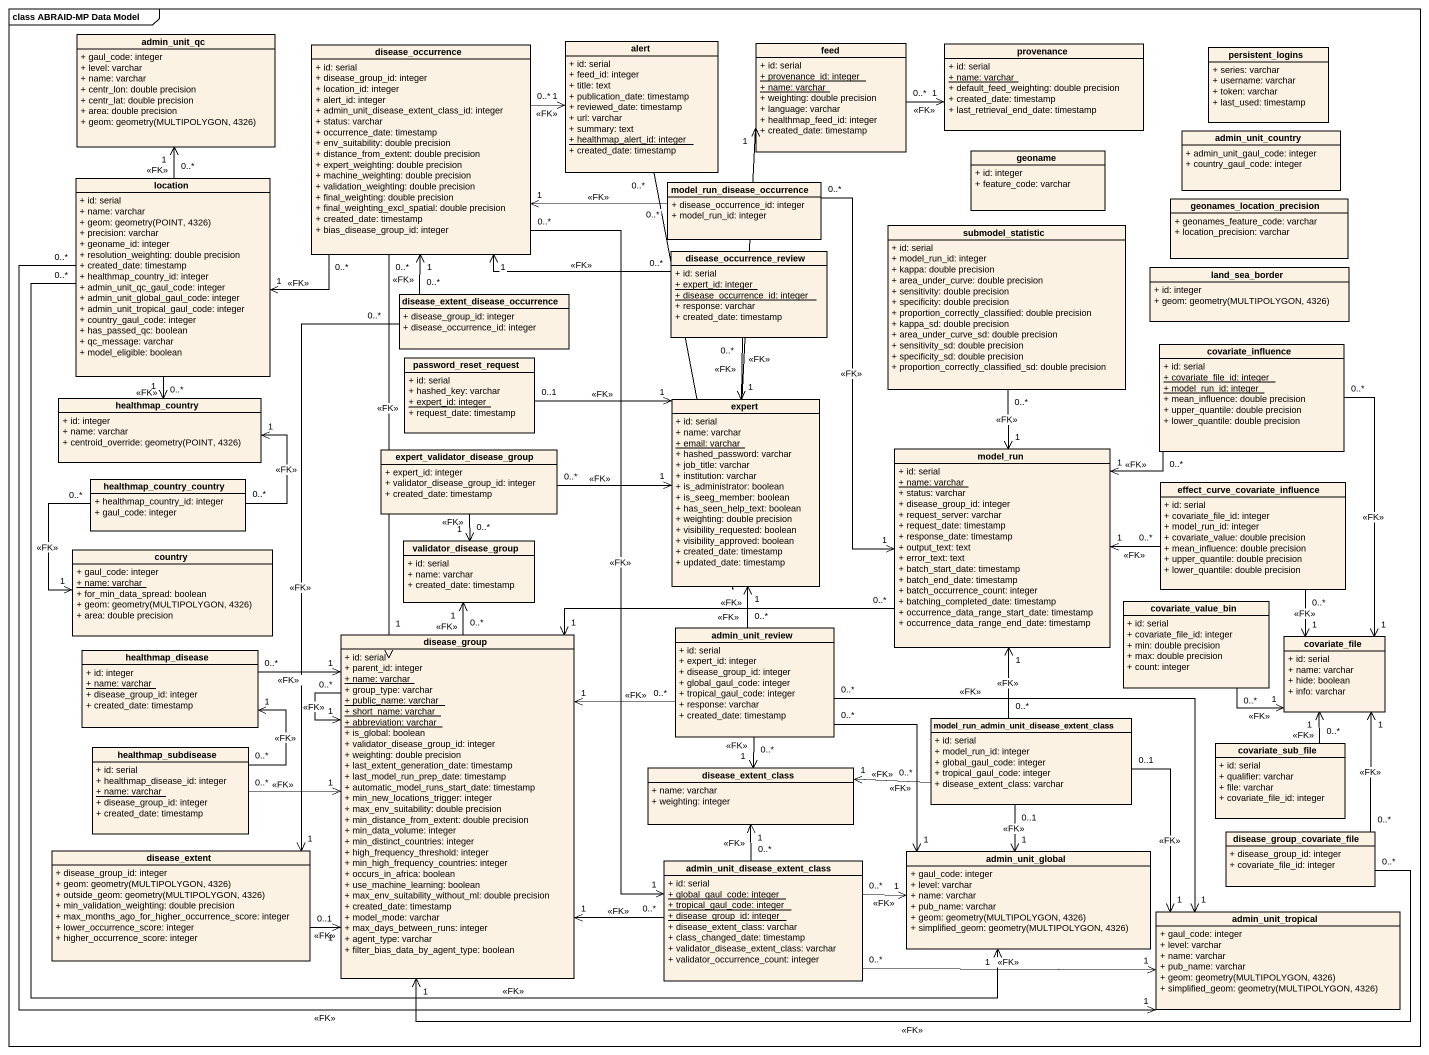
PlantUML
@startuml
mainframe class ABRAID-MP Data Model
hide circle
hide empty members
skinparam classAttributeIconSize 0
class admin_unit_qc {
  + gaul_code: integer
  + level: varchar
  + name: varchar
  + centr_lon: double precision
  + centr_lat: double precision
  + area: double precision
  {field} + geom: geometry(MULTIPOLYGON, 4326)
}
class disease_occurrence {
  + id: serial
  + disease_group_id: integer
  + location_id: integer
  + alert_id: integer
  + admin_unit_disease_extent_class_id: integer
  + status: varchar
  + occurrence_date: timestamp
  + env_suitability: double precision
  + distance_from_extent: double precision
  + expert_weighting: double precision
  + machine_weighting: double precision
  + validation_weighting: double precision
  + final_weighting: double precision
  + final_weighting_excl_spatial: double precision
  + created_date: timestamp
  + bias_disease_group_id: integer
}
class alert {
  + id: serial
  + feed_id: integer
  + title: text
  + publication_date: timestamp
  + reviewed_date: timestamp
  + url: varchar
  + summary: text
  {static} + healthmap_alert_id: integer
  + created_date: timestamp
}
class feed {
  + id: serial
  {static} + provenance_id: integer
  {static} + name: varchar
  + weighting: double precision
  + language: varchar
  + healthmap_feed_id: integer
  + created_date: timestamp
}
class provenance {
  + id: serial
  {static} + name: varchar
  + default_feed_weighting: double precision
  + created_date: timestamp
  + last_retrieval_end_date: timestamp
}
class persistent_logins {
  + series: varchar
  + username: varchar
  + token: varchar
  + last_used: timestamp
}
class geoname {
  + id: integer
  + feature_code: varchar
}
class admin_unit_country {
  + admin_unit_gaul_code: integer
  + country_gaul_code: integer
}
class location {
  + id: serial
  + name: varchar
  {field} + geom: geometry(POINT, 4326)
  + precision: varchar
  + geoname_id: integer
  + resolution_weighting: double precision
  + created_date: timestamp
  + healthmap_country_id: integer
  + admin_unit_qc_gaul_code: integer
  + admin_unit_global_gaul_code: integer
  + admin_unit_tropical_gaul_code: integer
  + country_gaul_code: integer
  + has_passed_qc: boolean
  + qc_message: varchar
  + model_eligible: boolean
}
class model_run_disease_occurrence {
  + disease_occurrence_id: integer
  + model_run_id: integer
}
class geonames_location_precision {
  + geonames_feature_code: varchar
  + location_precision: varchar
}
class submodel_statistic {
  + id: serial
  + model_run_id: integer
  + kappa: double precision
  + area_under_curve: double precision
  + sensitivity: double precision
  + specificity: double precision
  + proportion_correctly_classified: double precision
  + kappa_sd: double precision
  + area_under_curve_sd: double precision
  + sensitivity_sd: double precision
  + specificity_sd: double precision
  + proportion_correctly_classified_sd: double precision
}
class disease_occurrence_review {
  + id: serial
  {static} + expert_id: integer
  {static} + disease_occurrence_id: integer
  + response: varchar
  + created_date: timestamp
}
class land_sea_border {
  + id: integer
  {field} + geom: geometry(MULTIPOLYGON, 4326)
}
class "disease_extent_disease_occurrence" as disease_extent_disease {
  + disease_group_id: integer
  + disease_occurrence_id: integer
}
class password_reset_request {
  + id: serial
  + hashed_key: varchar
  {static} + expert_id: integer
  + request_date: timestamp
}
class covariate_influence {
  + id: serial
  {static} + covariate_file_id: integer
  {static} + model_run_id: integer
  + mean_influence: double precision
  + upper_quantile: double precision
  + lower_quantile: double precision
}
class healthmap_country {
  + id: integer
  + name: varchar
  {field} + centroid_override: geometry(POINT, 4326)
}
class expert {
  + id: serial
  + name: varchar
  {static} + email: varchar
  + hashed_password: varchar
  + job_title: varchar
  + institution: varchar
  + is_administrator: boolean
  + is_seeg_member: boolean
  + has_seen_help_text: boolean
  + weighting: double precision
  + visibility_requested: boolean
  + visibility_approved: boolean
  + created_date: timestamp
  + updated_date: timestamp
}
class "expert_validator_disease_group" as expert_validator_disease {
  + expert_id: integer
  + validator_disease_group_id: integer
  + created_date: timestamp
}
class model_run {
  + id: serial
  {static} + name: varchar
  + status: varchar
  + disease_group_id: integer
  + request_server: varchar
  + request_date: timestamp
  + response_date: timestamp
  + output_text: text
  + error_text: text
  + batch_start_date: timestamp
  + batch_end_date: timestamp
  + batch_occurrence_count: integer
  + batching_completed_date: timestamp
  + occurrence_data_range_start_date: timestamp
  + occurrence_data_range_end_date: timestamp
}
class healthmap_country_country {
  + healthmap_country_id: integer
  + gaul_code: integer
}
class "effect_curve_covariate_influence" as effect_curve_covariate {
  + id: serial
  + covariate_file_id: integer
  + model_run_id: integer
  + covariate_value: double precision
  + mean_influence: double precision
  + upper_quantile: double precision
  + lower_quantile: double precision
}
class country {
  + gaul_code: integer
  {static} + name: varchar
  + for_min_data_spread: boolean
  {field} + geom: geometry(MULTIPOLYGON, 4326)
  + area: double precision
}
class validator_disease_group {
  + id: serial
  + name: varchar
  + created_date: timestamp
}
class admin_unit_review {
  + id: serial
  + expert_id: integer
  + disease_group_id: integer
  + global_gaul_code: integer
  + tropical_gaul_code: integer
  + response: varchar
  + created_date: timestamp
}
class covariate_value_bin {
  + id: serial
  + covariate_file_id: integer
  + min: double precision
  + max: double precision
  + count: integer
}
class healthmap_disease {
  + id: integer
  {static} + name: varchar
  + disease_group_id: integer
  + created_date: timestamp
}
class disease_group {
  + id: serial
  + parent_id: integer
  {static} + name: varchar
  + group_type: varchar
  {static} + public_name: varchar
  {static} + short_name: varchar
  {static} + abbreviation: varchar
  + is_global: boolean
  + validator_disease_group_id: integer
  + weighting: double precision
  + last_extent_generation_date: timestamp
  + last_model_run_prep_date: timestamp
  + automatic_model_runs_start_date: timestamp
  + min_new_locations_trigger: integer
  + max_env_suitability: double precision
  + min_distance_from_extent: double precision
  + min_data_volume: integer
  + min_distinct_countries: integer
  + high_frequency_threshold: integer
  + min_high_frequency_countries: integer
  + occurs_in_africa: boolean
  + use_machine_learning: boolean
  + max_env_suitability_without_ml: double precision
  + created_date: timestamp
  + model_mode: varchar
  + max_days_between_runs: integer
  + agent_type: varchar
  + filter_bias_data_by_agent_type: boolean
}
class covariate_file {
  + id: serial
  + name: varchar
  + hide: boolean
  + info: varchar
}
class "model_run_admin_unit_disease_extent_class" as model_run_admin_unit {
  + id: serial
  + model_run_id: integer
  + global_gaul_code: integer
  + tropical_gaul_code: integer
  + disease_extent_class: varchar
}
class covariate_sub_file {
  + id: serial
  + qualifier: varchar
  + file: varchar
  + covariate_file_id: integer
}
class healthmap_subdisease {
  + id: serial
  + healthmap_disease_id: integer
  {static} + name: varchar
  + disease_group_id: integer
  + created_date: timestamp
}
class disease_extent_class {
  + name: varchar
  + weighting: integer
}
class disease_extent {
  + disease_group_id: integer
  {field} + geom: geometry(MULTIPOLYGON, 4326)
  {field} + outside_geom: geometry(MULTIPOLYGON, 4326)
  + min_validation_weighting: double precision
  + max_months_ago_for_higher_occurrence_score: integer
  + lower_occurrence_score: integer
  + higher_occurrence_score: integer
}
class "admin_unit_disease_extent_class" as admin_unit_disease_extent {
  + id: serial
  {static} + global_gaul_code: integer
  {static} + tropical_gaul_code: integer
  {static} + disease_group_id: integer
  + disease_extent_class: varchar
  + class_changed_date: timestamp
  + validator_disease_extent_class: varchar
  + validator_occurrence_count: integer
}
class admin_unit_global {
  + gaul_code: integer
  + level: varchar
  + name: varchar
  + pub_name: varchar
  {field} + geom: geometry(MULTIPOLYGON, 4326)
  {field} + simplified_geom: geometry(MULTIPOLYGON, 4326)
}
class disease_group_covariate_file {
  + disease_group_id: integer
  + covariate_file_id: integer
}
class admin_unit_tropical {
  + gaul_code: integer
  + level: varchar
  + name: varchar
  + pub_name: varchar
  {field} + geom: geometry(MULTIPOLYGON, 4326)
  {field} + simplified_geom: geometry(MULTIPOLYGON, 4326)
}
disease_occurrence "0..*" -right-> "1" alert : <<FK>>
disease_occurrence "0..*" -left-> "1" location : <<FK>>
disease_occurrence "0..*" --> "1" disease_group : <<FK>>
disease_occurrence "0..*" --> "1" admin_unit_disease_extent : <<FK>>
alert "0..*" -right-> "1" feed : <<FK>>
feed "0..*" -right-> "1" provenance : <<FK>>
location "0..*" -up-> "1" admin_unit_qc : <<FK>>
location "0..*" --> "1" healthmap_country : <<FK>>
location "0..*" --> "1" admin_unit_global : <<FK>>
location "0..*" --> "1" admin_unit_tropical : <<FK>>
model_run_disease_occurrence "0..*" -left-> "1" disease_occurrence : <<FK>>
model_run_disease_occurrence "0..*" --> "1" model_run : <<FK>>
submodel_statistic "0..*" --> "1" model_run : <<FK>>
disease_occurrence_review "0..*" -left-> "1" disease_occurrence : <<FK>>
disease_occurrence_review "0..*" --> "1" expert : <<FK>>
disease_extent_disease "0..*" -up-> "1" disease_occurrence : <<FK>>
disease_extent_disease "0..*" --> "1" disease_extent : <<FK>>
password_reset_request "0..1" -right-> "1" expert : <<FK>>
covariate_influence "0..*" --> "1" model_run : <<FK>>
covariate_influence "0..*" --> "1" covariate_file : <<FK>>
expert_validator_disease "0..*" -right-> "1" expert : <<FK>>
expert_validator_disease "0..*" --> "1" validator_disease_group : <<FK>>
model_run "0..*" -left-> "1" disease_group : <<FK>>
healthmap_country_country "0..*" -up-> "1" healthmap_country : <<FK>>
healthmap_country_country "0..*" --> "1" country : <<FK>>
effect_curve_covariate "0..*" -left-> "1" model_run : <<FK>>
effect_curve_covariate "0..*" --> "1" covariate_file : <<FK>>
admin_unit_review "0..*" -up-> "1" expert : <<FK>>
admin_unit_review "0..*" -left-> "1" disease_group : <<FK>>
admin_unit_review "0..*" --> "1" disease_extent_class : <<FK>>
admin_unit_review "0..*" --> "1" admin_unit_global : <<FK>>
admin_unit_review "0..*" -right-> "1" admin_unit_tropical : <<FK>>
covariate_value_bin "0..*" -right-> "1" covariate_file : <<FK>>
healthmap_disease "0..*" -right-> "1" disease_group : <<FK>>
disease_group "0..*" -up-> "1" validator_disease_group : <<FK>>
disease_group "0..*" --> "1" disease_group : <<FK>>
model_run_admin_unit "0..*" -up-> "1" model_run : <<FK>>
model_run_admin_unit "0..*" -left-> "1" disease_extent_class : <<FK>>
model_run_admin_unit "0..1" --> "1" admin_unit_global : <<FK>>
model_run_admin_unit "0..1" --> "1" admin_unit_tropical : <<FK>>
covariate_sub_file "0..*" -up-> "1" covariate_file : <<FK>>
healthmap_subdisease "0..*" -up-> "1" healthmap_disease : <<FK>>
healthmap_subdisease "0..*" -right-> "1" disease_group : <<FK>>
disease_extent "0..1" -right-> "1" disease_group : <<FK>>
admin_unit_disease_extent "0..*" -left-> "1" disease_group : <<FK>>
admin_unit_disease_extent "0..*" -up-> "1" disease_extent_class : <<FK>>
admin_unit_disease_extent "0..*" -right-> "1" admin_unit_global : <<FK>>
admin_unit_disease_extent "0..*" -right-> "1" admin_unit_tropical : <<FK>>
disease_group_covariate_file "0..*" -left-> "1" disease_group : <<FK>>
disease_group_covariate_file "0..*" -up-> "1" covariate_file : <<FK>>
@enduml
